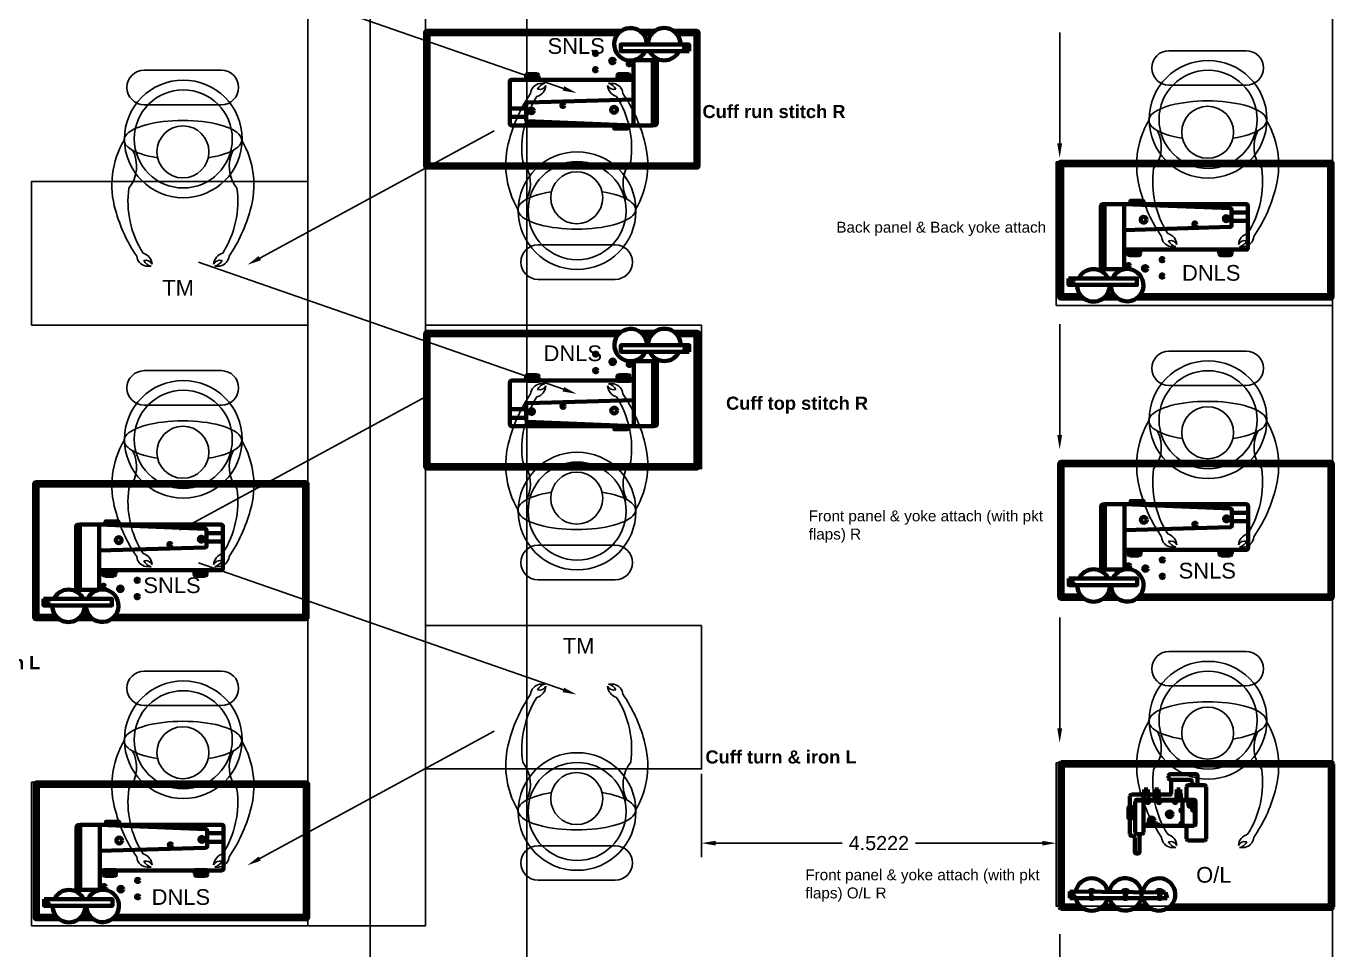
# Model space of a CAD drawing. Header units: feet. Extents: x 200 to 992, y 45 to 257.
# Drawn here: x 361.43 to 378.14, y 189.39 to 201.16 of the extents above; entities that cross this region are included whole.
import ezdxf

# ---------------------------------------------------------------- set-up
doc = ezdxf.new("R2010")
doc.units = ezdxf.units.FT
doc.header["$MEASUREMENT"] = 0
for name, color, linetype in [('assembly operations', 80, 'Continuous'), ('beampillar', 80, 'Continuous'), ('machines', 21, 'Continuous'), ('ol mc', 190, 'Continuous'), ('prep side', 220, 'Continuous'), ('shank', 77, 'Continuous')]:
    doc.layers.add(name, color=color, linetype=linetype)
doc.styles.get("Standard").update_dxf_attribs({"font": 'arial.ttf'})
doc.dimstyles.get("Standard").update_dxf_attribs({"dimtxt": 0.18, "dimasz": 0.18, "dimexe": 0.18, "dimexo": 0.0625, "dimgap": 0.09, "dimtad": 0, "dimtih": 1, "dimtoh": 1, "dimdec": 4, "dimzin": 0, "dimdsep": 46, "dimtxsty": 'Standard', "dimcen": 0.09, "dimadec": 0, "dimazin": 0, "dimtfac": 1, "dimtdec": 4, "dimtofl": 0, "dimtmove": 0, "dimatfit": 3, "dimfxl": 1, "dimtolj": 1, "dimtzin": 0, "dimarcsym": 0})

# ---------------------------------------------------------------- blocks, each defined once
blk = doc.blocks.new('Arrow')
at = {"linetype": 'ByBlock', "lineweight": -2}
blk.add_lwpolyline([(19.992, 74.917), (15.339, 76.537)], dxfattribs=at)
blk.add_solid([(20.002, 74.945), (20.162, 74.858), (19.982, 74.889)])
blk = doc.blocks.new('arrow 2')
at = {"linetype": 'ByBlock', "lineweight": -2}
blk.add_lwpolyline([(16.121, 72.812), (19.11, 74.436)], dxfattribs=at)
blk.add_solid([(16.136, 72.785), (15.963, 72.726), (16.107, 72.838)])
blk = doc.blocks.new('snls block')
at = {"layer": 'machines', "linetype": 'ByBlock', "lineweight": 100}
for p, q in [((54.586, 84.152), (54.586, 84.133)), ((54.586, 84.152), (54.605, 84.152)), ((54.607, 84.133), (54.605, 84.152)), ((54.888, 84.077), (54.681, 84.077)), ((54.889, 83.97), (54.681, 83.97)), ((53.361, 83.553), (53.361, 83.605)), ((53.361, 83.605), (53.517, 83.605)), ((53.378, 83.57), (53.378, 83.605)), ((53.48, 83.549), (53.398, 83.549)), ((53.501, 83.605), (53.501, 83.57)), ((53.517, 83.605), (53.517, 83.553)), ((54.524, 83.553), (54.524, 83.605)), ((54.524, 83.605), (54.681, 83.605)), ((54.541, 83.57), (54.541, 83.605)), ((54.643, 83.549), (54.562, 83.549)), ((54.664, 83.605), (54.664, 83.57)), ((54.681, 83.605), (54.681, 83.553)), ((53.497, 83.533), (53.382, 83.533)), ((54.66, 83.533), (54.545, 83.533))]:
    blk.add_line(p, q, dxfattribs=at)
for points in [[(53.469, 82.981), (55.947, 82.981, 0.414214), (55.968, 83.002), (55.968, 84.703, 0.414214), (55.947, 84.724), (52.502, 84.724, 0.414214), (52.482, 84.703), (52.482, 83.002, 0.414214), (52.502, 82.981), (52.798, 82.981)], [(53.513, 83.023), (55.905, 83.023, 0.414214), (55.926, 83.043), (55.926, 84.662, 0.414214), (55.905, 84.683), (52.544, 84.683, 0.414214), (52.523, 84.662), (52.523, 83.043, 0.414214), (52.544, 83.023), (52.755, 83.023)]]:
    blk.add_lwpolyline(points, format="xyb", dxfattribs=at)
for points in [[(53.557, 84.185), (53.392, 84.185), (53.392, 84.225), (53.557, 84.225)], [(53.505, 84.185), (53.404, 84.185), (53.404, 84.222), (53.505, 84.222)], [(52.603, 83.237), (53.474, 83.237), (53.474, 83.154), (52.603, 83.154)], [(52.603, 83.237), (53.474, 83.237), (53.474, 83.154), (52.603, 83.154)]]:
    blk.add_lwpolyline(points, close=True, dxfattribs=at)
for points in [[(53.063, 83.355), (53.037, 83.355, -0.414214), (53.016, 83.375), (53.016, 84.161, -0.414214), (53.037, 84.182), (53.063, 84.182)], [(53.312, 84.185), (53.063, 84.185), (53.063, 83.355), (53.291, 83.355, 0.414214), (53.312, 83.375)], [(53.312, 84.185), (54.661, 84.131, -0.402601), (54.681, 84.11), (54.681, 83.914, -0.405445), (54.661, 83.893), (53.312, 83.853)], [(53.312, 84.185), (54.868, 84.185, -0.414214), (54.889, 84.164), (54.889, 83.624, -0.414214), (54.868, 83.604), (53.312, 83.604)]]:
    blk.add_lwpolyline(points, format="xyb", close=True, dxfattribs=at)
for points in [[(53.042, 82.981), (53.23, 82.981)], [(53.085, 83.023), (53.186, 83.023)]]:
    blk.add_lwpolyline(points, dxfattribs=at)
for centre, radius in [((53.56, 83.986), 0.0369), ((54.212, 83.931), 0.0196), ((54.613, 83.999), 0.0303), ((53.366, 83.399), 0.0206), ((53.58, 83.365), 0.0285), ((53.796, 83.476), 0.0206), ((52.644, 83.202), 0.0219), ((52.644, 83.202), 0.0219), ((53.796, 83.267), 0.0206)]:
    blk.add_circle(centre, radius, dxfattribs=at)
for centre, radius, start, end in [((53.382, 83.553), 0.0208, 180, 270), ((53.398, 83.57), 0.0208, 180, 270), ((53.48, 83.57), 0.0208, 270, 0), ((53.497, 83.553), 0.0208, 270, 0), ((54.545, 83.553), 0.0208, 180, 270), ((54.562, 83.57), 0.0208, 180, 270), ((54.643, 83.57), 0.0208, 270, 0), ((54.66, 83.553), 0.0208, 270, 0), ((52.92, 83.149), 0.207, 25.1747, 154.8253), ((53.35, 83.151), 0.207, 179.1324, 155.4718), ((52.92, 83.149), 0.207, 178.5457, 1.4543)]:
    blk.add_arc(centre, radius, start, end, dxfattribs=at)
blk = doc.blocks.new('*D20')
at = {"color": 0, "linetype": 'ByBlock', "lineweight": -2, "transparency": 16777216}
for p, q in [((-152.547, 49.683), (-152.547, 48.62)), ((-148.024, 49.763), (-148.024, 48.62)), ((-152.367, 48.8), (-150.752, 48.8)), ((-148.204, 48.8), (-149.819, 48.8))]:
    blk.add_line(p, q, dxfattribs=at)
at = {"color": 0, "linetype": 'ByBlock', "transparency": 16777216}
for points in [[(-152.367, 48.83), (-152.367, 48.77), (-152.547, 48.8)], [(-148.204, 48.83), (-148.204, 48.77), (-148.024, 48.8)]]:
    blk.add_solid(points, dxfattribs=at)
at = {"layer": 'Defpoints', "color": 0, "linetype": 'ByBlock', "transparency": 16777216}
for p in [(-148.024, 49.826), (-152.547, 49.746), (-148.024, 48.8)]:
    blk.add_point(p, dxfattribs=at)
at = {"color": 0, "linetype": 'ByBlock', "transparency": 16777216, "insert": (-150.286, 48.8), "char_height": 0.18, "attachment_point": 5}
blk.add_mtext('\\A1;4.5222', dxfattribs=at)
blk = doc.blocks.new('sewing line')
blk.add_line((-157.5673, 47.74604), (-156.0673, 47.74604))
for points in [[(-143.00379, 2.03551), (-143.00379, 65.14488), (-144.50379, 65.14488), (-144.50379, 2.03551)], [(-156.0673, 47.74604), (-156.0673, 64.89612), (-157.5673, 64.89612), (-157.5673, 47.74604)], [(-146.58825, 58.90349), (-145.60395, 58.90349)], [(-159.65176, 58.65406), (-158.66746, 58.65406)], [(-145.60395, 58.46416), (-146.58825, 58.46416)], [(-158.66746, 58.21473), (-159.65176, 58.21473)], [(-153.64682, 56.42736), (-154.63112, 56.42736)], [(-154.63112, 55.98803), (-153.64682, 55.98803)], [(-146.58825, 55.07349), (-145.60395, 55.07349)], [(-159.65176, 54.82406), (-158.66746, 54.82406)], [(-145.60395, 54.63416), (-146.58825, 54.63416)], [(-158.66746, 54.38473), (-159.65176, 54.38473)], [(-153.64682, 52.59736), (-154.63112, 52.59736)], [(-154.63112, 52.15803), (-153.64682, 52.15803)], [(-146.58825, 51.24349), (-145.60395, 51.24349)], [(-159.65176, 50.99406), (-158.66746, 50.99406)], [(-145.60395, 50.80416), (-146.58825, 50.80416)], [(-158.66746, 50.55473), (-159.65176, 50.55473)], [(-153.64682, 48.76736), (-154.63112, 48.76736)], [(-154.63112, 48.32803), (-153.64682, 48.32803)]]:
    blk.add_lwpolyline(points)
at = {"linetype": 'ByBlock', "lineweight": -2}
for points in [[(-147.98115, 57.72027), (-147.98115, 59.13373)], [(-147.98115, 54.00453), (-147.98115, 55.41799)], [(-147.98115, 50.26314), (-147.98115, 51.6766)], [(-147.98115, 46.22446), (-147.98115, 47.63792)]]:
    blk.add_lwpolyline(points, dxfattribs=at)
for points in [[(-144.50379, 55.65548), (-148.02443, 55.65548), (-148.02443, 57.48555), (-144.50379, 57.48555)], [(-157.5673, 55.40604), (-161.08794, 55.40604), (-161.08794, 57.23612), (-157.5673, 57.23612)], [(-152.54667, 55.40604), (-156.0673, 55.40604), (-156.0673, 53.57597), (-152.54667, 53.57597)], [(-152.54667, 51.57604), (-156.0673, 51.57604), (-156.0673, 49.74597), (-152.54667, 49.74597)], [(-144.50379, 47.99548), (-148.02443, 47.99548), (-148.02443, 49.82555), (-144.50379, 49.82555)], [(-157.5673, 47.74604), (-161.08794, 47.74604), (-161.08794, 49.57612), (-157.5673, 49.57612)]]:
    blk.add_lwpolyline(points, close=True)
for centre, radius in [((-146.08995, 58.02791), 0.75), ((-146.08995, 58.02791), 0.625), ((-159.15346, 57.77847), 0.75), ((-159.15346, 57.77847), 0.625), ((-146.09483, 57.86272), 0.3314), ((-159.15834, 57.61329), 0.3314), ((-154.13282, 56.86361), 0.75), ((-154.13282, 56.86361), 0.625), ((-154.1377, 57.0288), 0.3314), ((-146.08995, 54.19791), 0.75), ((-146.08995, 54.19791), 0.625), ((-159.15346, 53.94847), 0.75), ((-159.15346, 53.94847), 0.625), ((-146.09483, 54.03272), 0.3314), ((-159.15834, 53.78329), 0.3314), ((-154.13282, 53.03361), 0.75), ((-154.13282, 53.03361), 0.625), ((-154.1377, 53.1988), 0.3314), ((-146.08995, 50.36791), 0.75), ((-146.08995, 50.36791), 0.625), ((-159.15346, 50.11847), 0.75), ((-159.15346, 50.11847), 0.625), ((-146.09483, 50.20272), 0.3314), ((-159.15834, 49.95329), 0.3314), ((-154.13282, 49.20361), 0.75), ((-154.13282, 49.20361), 0.625), ((-154.1377, 49.3688), 0.3314)]:
    blk.add_circle(centre, radius)
for centre, radius, start, end in [((-146.58825, 58.68383), 0.21966, 90, 270), ((-145.60395, 58.68383), 0.21966, 270, 90), ((-159.65176, 58.43439), 0.21966, 90, 270), ((-158.66746, 58.43439), 0.21966, 270, 90), ((-154.5856, 58.3467), 0.14081, 100.122504, 175.609876), ((-154.50654, 58.34566), 0.1464, 104.680297, 152.481191), ((-154.5559, 57.76855), 0.71883, 89.022524, 94.34402), ((-153.7195, 57.76855), 0.71883, 85.65598, 90.977476), ((-153.76887, 58.34566), 0.1464, 27.518809, 75.319703), ((-153.6898, 58.3467), 0.14081, 4.390124, 79.877496), ((-153.13609, 57.2674), 1.92771, 145.564527, 164.848863), ((-153.60663, 57.65915), 1.23125, 147.594752, 187.866058), ((-154.68995, 58.4735), 0.16061, 285.828882, 355.212594), ((-154.61033, 58.49857), 0.08916, 253.018909, 334.439991), ((-153.66507, 58.49857), 0.08916, 205.560009, 286.981091), ((-153.58545, 58.4735), 0.16061, 184.787406, 254.171118), ((-154.66878, 57.65915), 1.23125, 352.133942, 32.405248), ((-155.13931, 57.2674), 1.92771, 15.151137, 34.435473), ((-145.87132, 57.44091), 1.12909, 149.566063, 196.497517), ((-146.31834, 57.44091), 1.12909, 343.502483, 30.433937), ((-147.12616, 57.67834), 0.44097, 321.008421, 27.632528), ((-145.0635, 57.67834), 0.44097, 152.367472, 218.991579), ((-158.93482, 57.19148), 1.12909, 149.566063, 196.497517), ((-159.38185, 57.19148), 1.12909, 343.502483, 30.433937), ((-153.91419, 57.45061), 1.12909, 163.502483, 210.433937), ((-154.36122, 57.45061), 1.12909, 329.566063, 16.497517), ((-160.18967, 57.4289), 0.44097, 321.008421, 27.632528), ((-158.12701, 57.4289), 0.44097, 152.367472, 218.991579), ((-155.16903, 57.21318), 0.44097, 332.367472, 38.991579), ((-153.10637, 57.21318), 0.44097, 141.008421, 207.632528), ((-145.56376, 57.23237), 1.23125, 172.133942, 212.405248), ((-146.6259, 57.23237), 1.23125, 327.594752, 7.866058), ((-158.62726, 56.98293), 1.23125, 172.133942, 212.405248), ((-159.68941, 56.98293), 1.23125, 327.594752, 7.866058), ((-145.09322, 57.62412), 1.92771, 195.151137, 214.435473), ((-147.09644, 57.62412), 1.92771, 325.564527, 344.848863), ((-158.15673, 57.37468), 1.92771, 195.151137, 214.435473), ((-160.15995, 57.37468), 1.92771, 325.564527, 344.848863), ((-146.54273, 56.54482), 0.14081, 184.390124, 259.877496), ((-146.64708, 56.41802), 0.16061, 4.787406, 74.171118), ((-146.56746, 56.39295), 0.08916, 25.560009, 106.981091), ((-146.46366, 56.54586), 0.1464, 207.518809, 255.319703), ((-145.54258, 56.41802), 0.16061, 105.828882, 175.212594), ((-145.6222, 56.39295), 0.08916, 73.018909, 154.439991), ((-145.726, 56.54586), 0.1464, 284.680297, 332.481191), ((-145.64693, 56.54482), 0.14081, 280.122504, 355.609876), ((-159.71059, 56.16858), 0.16061, 4.787406, 74.171118), ((-158.60608, 56.16858), 0.16061, 105.828882, 175.212594), ((-154.63112, 56.20769), 0.21966, 90, 270), ((-153.64682, 56.20769), 0.21966, 270, 90), ((-146.51303, 57.12297), 0.71883, 265.65598, 270.977476), ((-145.67663, 57.12297), 0.71883, 269.022524, 274.34402), ((-159.60623, 56.29539), 0.14081, 184.390124, 259.877496), ((-159.63097, 56.14352), 0.08916, 25.560009, 106.981091), ((-159.52717, 56.29643), 0.1464, 207.518809, 255.319703), ((-159.57653, 56.87354), 0.71883, 265.65598, 270.977476), ((-158.68571, 56.14352), 0.08916, 73.018909, 154.439991), ((-158.7895, 56.29643), 0.1464, 284.680297, 332.481191), ((-158.74014, 56.87354), 0.71883, 269.022524, 274.34402), ((-158.71044, 56.29539), 0.14081, 280.122504, 355.609876), ((-146.58825, 54.85383), 0.21966, 90, 270), ((-145.60395, 54.85383), 0.21966, 270, 90), ((-159.65176, 54.60439), 0.21966, 90, 270), ((-158.66746, 54.60439), 0.21966, 270, 90), ((-154.5856, 54.5167), 0.14081, 100.122504, 175.609876), ((-154.50654, 54.51566), 0.1464, 104.680297, 152.481191), ((-154.5559, 53.93855), 0.71883, 89.022524, 94.34402), ((-153.7195, 53.93855), 0.71883, 85.65598, 90.977476), ((-153.76887, 54.51566), 0.1464, 27.518809, 75.319703), ((-153.6898, 54.5167), 0.14081, 4.390124, 79.877496), ((-153.13609, 53.4374), 1.92771, 145.564527, 164.848863), ((-153.60663, 53.82915), 1.23125, 147.594752, 187.866058), ((-154.68995, 54.6435), 0.16061, 285.828882, 355.212594), ((-154.61033, 54.66857), 0.08916, 253.018909, 334.439991), ((-153.66507, 54.66857), 0.08916, 205.560009, 286.981091), ((-153.58545, 54.6435), 0.16061, 184.787406, 254.171118), ((-154.66878, 53.82915), 1.23125, 352.133942, 32.405248), ((-155.13931, 53.4374), 1.92771, 15.151137, 34.435473), ((-145.87132, 53.61091), 1.12909, 149.566063, 196.497517), ((-146.31834, 53.61091), 1.12909, 343.502483, 30.433937), ((-147.12616, 53.84834), 0.44097, 321.008421, 27.632528), ((-145.0635, 53.84834), 0.44097, 152.367472, 218.991579), ((-158.93482, 53.36148), 1.12909, 149.566063, 196.497517), ((-160.18967, 53.5989), 0.44097, 321.008421, 27.632528), ((-158.12701, 53.5989), 0.44097, 152.367472, 218.991579), ((-159.38185, 53.36148), 1.12909, 343.502483, 30.433937), ((-153.91419, 53.62061), 1.12909, 163.502483, 210.433937), ((-154.36122, 53.62061), 1.12909, 329.566063, 16.497517), ((-155.16903, 53.38318), 0.44097, 332.367472, 38.991579), ((-153.10637, 53.38318), 0.44097, 141.008421, 207.632528), ((-145.56376, 53.40237), 1.23125, 172.133942, 212.405248), ((-146.6259, 53.40237), 1.23125, 327.594752, 7.866058), ((-158.62726, 53.15293), 1.23125, 172.133942, 212.405248), ((-159.68941, 53.15293), 1.23125, 327.594752, 7.866058), ((-145.09322, 53.79412), 1.92771, 195.151137, 214.435473), ((-147.09644, 53.79412), 1.92771, 325.564527, 344.848863), ((-158.15673, 53.54468), 1.92771, 195.151137, 214.435473), ((-160.15995, 53.54468), 1.92771, 325.564527, 344.848863), ((-146.54273, 52.71482), 0.14081, 184.390124, 259.877496), ((-146.64708, 52.58802), 0.16061, 4.787406, 74.171118), ((-146.56746, 52.56295), 0.08916, 25.560009, 106.981091), ((-146.46366, 52.71586), 0.1464, 207.518809, 255.319703), ((-145.54258, 52.58802), 0.16061, 105.828882, 175.212594), ((-145.6222, 52.56295), 0.08916, 73.018909, 154.439991), ((-145.726, 52.71586), 0.1464, 284.680297, 332.481191), ((-145.64693, 52.71482), 0.14081, 280.122504, 355.609876), ((-159.71059, 52.33858), 0.16061, 4.787406, 74.171118), ((-158.60608, 52.33858), 0.16061, 105.828882, 175.212594), ((-154.63112, 52.37769), 0.21966, 90, 270), ((-153.64682, 52.37769), 0.21966, 270, 90), ((-146.51303, 53.29297), 0.71883, 265.65598, 270.977476), ((-145.67663, 53.29297), 0.71883, 269.022524, 274.34402), ((-159.60623, 52.46539), 0.14081, 184.390124, 259.877496), ((-159.63097, 52.31352), 0.08916, 25.560009, 106.981091), ((-159.52717, 52.46643), 0.1464, 207.518809, 255.319703), ((-159.57653, 53.04354), 0.71883, 265.65598, 270.977476), ((-158.68571, 52.31352), 0.08916, 73.018909, 154.439991), ((-158.7895, 52.46643), 0.1464, 284.680297, 332.481191), ((-158.74014, 53.04354), 0.71883, 269.022524, 274.34402), ((-158.71044, 52.46539), 0.14081, 280.122504, 355.609876), ((-146.58825, 51.02383), 0.21966, 90, 270), ((-145.60395, 51.02383), 0.21966, 270, 90), ((-159.65176, 50.77439), 0.21966, 90, 270), ((-158.66746, 50.77439), 0.21966, 270, 90), ((-154.5856, 50.6867), 0.14081, 100.122504, 175.609876), ((-154.68995, 50.8135), 0.16061, 285.828882, 355.212594), ((-154.50654, 50.68566), 0.1464, 104.680297, 152.481191), ((-154.61033, 50.83857), 0.08916, 253.018909, 334.439991), ((-154.5559, 50.10855), 0.71883, 89.022524, 94.34402), ((-153.66507, 50.83857), 0.08916, 205.560009, 286.981091), ((-153.58545, 50.8135), 0.16061, 184.787406, 254.171118), ((-153.7195, 50.10855), 0.71883, 85.65598, 90.977476), ((-153.76887, 50.68566), 0.1464, 27.518809, 75.319703), ((-153.6898, 50.6867), 0.14081, 4.390124, 79.877496), ((-153.13609, 49.6074), 1.92771, 145.564527, 164.848863), ((-153.60663, 49.99915), 1.23125, 147.594752, 187.866058), ((-154.66878, 49.99915), 1.23125, 352.133942, 32.405248), ((-155.13931, 49.6074), 1.92771, 15.151137, 34.435473), ((-145.87132, 49.78091), 1.12909, 149.566063, 196.497517), ((-146.31834, 49.78091), 1.12909, 343.502483, 30.433937), ((-147.12616, 50.01834), 0.44097, 321.008421, 27.632528), ((-145.0635, 50.01834), 0.44097, 152.367472, 218.991579), ((-158.93482, 49.53148), 1.12909, 149.566063, 196.497517), ((-160.18967, 49.7689), 0.44097, 321.008421, 27.632528), ((-158.12701, 49.7689), 0.44097, 152.367472, 218.991579), ((-159.38185, 49.53148), 1.12909, 343.502483, 30.433937), ((-153.91419, 49.79061), 1.12909, 163.502483, 210.433937), ((-154.36122, 49.79061), 1.12909, 329.566063, 16.497517), ((-155.16903, 49.55318), 0.44097, 332.367472, 38.991579), ((-153.10637, 49.55318), 0.44097, 141.008421, 207.632528), ((-145.56376, 49.57237), 1.23125, 172.133942, 212.405248), ((-146.6259, 49.57237), 1.23125, 327.594752, 7.866058), ((-158.62726, 49.32293), 1.23125, 172.133942, 212.405248), ((-159.68941, 49.32293), 1.23125, 327.594752, 7.866058), ((-145.09322, 49.96412), 1.92771, 195.151137, 214.435473), ((-147.09644, 49.96412), 1.92771, 325.564527, 344.848863), ((-158.15673, 49.71468), 1.92771, 195.151137, 214.435473), ((-160.15995, 49.71468), 1.92771, 325.564527, 344.848863), ((-146.54273, 48.88482), 0.14081, 184.390124, 259.877496), ((-146.64708, 48.75802), 0.16061, 4.787406, 74.171118), ((-146.56746, 48.73295), 0.08916, 25.560009, 106.981091), ((-146.46366, 48.88586), 0.1464, 207.518809, 255.319703), ((-145.54258, 48.75802), 0.16061, 105.828882, 175.212594), ((-145.6222, 48.73295), 0.08916, 73.018909, 154.439991), ((-145.726, 48.88586), 0.1464, 284.680297, 332.481191), ((-145.64693, 48.88482), 0.14081, 280.122504, 355.609876), ((-159.60623, 48.63539), 0.14081, 184.390124, 259.877496), ((-159.71059, 48.50858), 0.16061, 4.787406, 74.171118), ((-158.60608, 48.50858), 0.16061, 105.828882, 175.212594), ((-158.71044, 48.63539), 0.14081, 280.122504, 355.609876), ((-154.63112, 48.54769), 0.21966, 90, 270), ((-153.64682, 48.54769), 0.21966, 270, 90), ((-146.51303, 49.46297), 0.71883, 265.65598, 270.977476), ((-145.67663, 49.46297), 0.71883, 269.022524, 274.34402), ((-159.63097, 48.48352), 0.08916, 25.560009, 106.981091), ((-159.52717, 48.63643), 0.1464, 207.518809, 255.319703), ((-159.57653, 49.21354), 0.71883, 265.65598, 270.977476), ((-158.68571, 48.48352), 0.08916, 73.018909, 154.439991), ((-158.7895, 48.63643), 0.1464, 284.680297, 332.481191), ((-158.74014, 49.21354), 0.71883, 269.022524, 274.34402)]:
    blk.add_arc(centre, radius, start, end)
for centre in [(-146.09483, 58.01285), (-159.15834, 57.76341), (-146.09483, 54.18285), (-159.15834, 53.93341), (-146.09483, 50.35285), (-159.15834, 50.10341)]:
    blk.add_ellipse(centre, major_axis=(-0.75, 0), ratio=0.33333333, start_param=2.01554376, end_param=7.4092342)
at = {"extrusion": (0, 0, -1)}
for centre in [(-154.1377, 56.87867), (-154.1377, 53.04867), (-154.1377, 49.21867)]:
    blk.add_ellipse(centre, major_axis=(-0.75, 0), ratio=0.33333333, start_param=2.01554376, end_param=7.4092342, dxfattribs=at)
at = {"linetype": 'ByBlock'}
for points in [[(-147.95032, 57.72027), (-147.98115, 57.53527), (-148.01198, 57.72027)], [(-147.95032, 54.00453), (-147.98115, 53.81953), (-148.01198, 54.00453)], [(-147.95032, 50.26314), (-147.98115, 50.07814), (-148.01198, 50.26314)]]:
    blk.add_solid(points, dxfattribs=at)
at = {"layer": 'ol mc', "linetype": 'ByBlock', "lineweight": 100}
for p, q in [((-147.98286, 49.81114), (-147.98286, 49.04854)), ((-144.51761, 49.83189), (-147.96211, 49.83189)), ((-144.55911, 49.79039), (-147.92061, 49.79039)), ((-144.49686, 47.98514), (-144.49686, 49.81114)), ((-147.94136, 49.76964), (-147.94136, 49.09107)), ((-146.59338, 49.62853), (-146.59338, 49.65927)), ((-146.57263, 49.68002), (-146.5085, 49.68002)), ((-146.5085, 49.68002), (-146.24353, 49.68002)), ((-146.22278, 49.65927), (-146.22278, 49.54037)), ((-144.53836, 48.02664), (-144.53836, 49.76964)), ((-146.90222, 49.43349), (-146.90222, 49.48363)), ((-146.90222, 49.48363), (-146.85832, 49.48363)), ((-146.89318, 49.43348), (-146.89318, 49.48363)), ((-146.88447, 49.43348), (-146.88447, 49.48363)), ((-146.87575, 49.43348), (-146.87575, 49.48363)), ((-146.86655, 49.43348), (-146.86655, 49.48363)), ((-146.85832, 49.48363), (-146.85832, 49.43349)), ((-146.76667, 49.43349), (-146.76667, 49.48363)), ((-146.76667, 49.48363), (-146.72277, 49.48363)), ((-146.75834, 49.43348), (-146.75834, 49.48363)), ((-146.75057, 49.43348), (-146.75057, 49.48363)), ((-146.74399, 49.43348), (-146.74399, 49.48363)), ((-146.73712, 49.43348), (-146.73712, 49.48363)), ((-146.72994, 49.43348), (-146.72994, 49.48363)), ((-146.72277, 49.48363), (-146.72277, 49.43349)), ((-146.31478, 49.60778), (-146.57263, 49.60778)), ((-146.55992, 49.44073), (-146.55992, 49.60778)), ((-146.48797, 49.43349), (-146.48797, 49.48363)), ((-146.48797, 49.48363), (-146.44407, 49.48363)), ((-146.48241, 49.43348), (-146.48241, 49.48363)), ((-146.47523, 49.43348), (-146.47523, 49.48363)), ((-146.46716, 49.43348), (-146.46716, 49.48363)), ((-146.45909, 49.43348), (-146.45909, 49.48363)), ((-146.45132, 49.43348), (-146.45132, 49.48363)), ((-146.44407, 49.48363), (-146.44407, 49.43349)), ((-146.36403, 49.51962), (-146.36403, 49.35362)), ((-146.13578, 49.54037), (-146.34328, 49.54037)), ((-146.303, 49.54037), (-146.34328, 49.54037)), ((-146.29403, 49.54037), (-146.29403, 49.58703)), ((-146.11503, 48.85562), (-146.11503, 49.51962)), ((-147.08538, 49.25744), (-147.08538, 49.39923)), ((-147.06463, 49.41998), (-146.97891, 49.41998)), ((-147.01779, 48.93708), (-147.01779, 49.33287)), ((-146.99704, 49.35362), (-146.91383, 49.35362)), ((-146.99704, 49.34532), (-146.91383, 49.34532)), ((-146.97891, 49.41998), (-146.94952, 49.41998)), ((-146.94952, 49.41998), (-146.90859, 49.41998)), ((-146.27058, 49.35362), (-146.91383, 49.35362)), ((-146.91383, 49.35362), (-146.91383, 49.02162)), ((-146.91383, 49.35362), (-146.91383, 48.93708)), ((-146.25813, 49.34532), (-146.91383, 49.34532)), ((-146.90859, 49.35362), (-146.90859, 49.43348)), ((-146.85075, 49.43348), (-146.90859, 49.43348)), ((-146.85075, 49.42518), (-146.90859, 49.42518)), ((-146.85075, 49.35362), (-146.90859, 49.35362)), ((-146.85832, 49.43349), (-146.90222, 49.43349)), ((-146.85075, 49.43348), (-146.85075, 49.35362)), ((-146.85075, 49.41998), (-146.79805, 49.41998)), ((-146.85075, 49.41998), (-146.77363, 49.41998)), ((-146.77363, 49.41998), (-146.85075, 49.41998)), ((-146.77363, 49.35362), (-146.77363, 49.43348)), ((-146.7158, 49.43348), (-146.77363, 49.43348)), ((-146.7158, 49.42518), (-146.77363, 49.42518)), ((-146.7158, 49.35362), (-146.77363, 49.35362)), ((-146.72277, 49.43349), (-146.76667, 49.43349)), ((-146.7158, 49.43348), (-146.7158, 49.35362)), ((-146.7158, 49.41998), (-146.62904, 49.41998)), ((-146.36403, 49.35362), (-146.68375, 49.35362)), ((-146.62904, 49.41998), (-146.57121, 49.41998)), ((-146.57121, 49.41998), (-146.56822, 49.41998)), ((-146.55992, 49.44073), (-146.55992, 49.42828)), ((-146.49409, 49.35362), (-146.49409, 49.43348)), ((-146.43626, 49.43348), (-146.49409, 49.43348)), ((-146.43626, 49.42518), (-146.49409, 49.42518)), ((-146.43626, 49.35362), (-146.49409, 49.35362)), ((-146.44407, 49.43349), (-146.48797, 49.43349)), ((-146.43626, 49.43348), (-146.43626, 49.35362)), ((-146.43626, 49.35362), (-146.43626, 49.35467)), ((-146.43626, 49.35467), (-146.43626, 49.35467)), ((-146.43626, 49.35467), (-146.43626, 49.35362)), ((-146.43626, 49.35362), (-146.43626, 49.35362)), ((-146.41583, 49.02162), (-146.41583, 49.35362)), ((-146.25813, 49.02577), (-146.25813, 49.34947)), ((-146.24983, 49.04237), (-146.24983, 49.33287)), ((-147.10454, 49.12609), (-147.10454, 49.24914)), ((-147.09624, 49.25744), (-147.01779, 49.25744)), ((-147.05242, 49.2517), (-147.06902, 49.2517)), ((-147.05242, 49.24283), (-147.06902, 49.24283)), ((-147.05242, 49.23163), (-147.06902, 49.23163)), ((-147.05195, 49.22044), (-147.06855, 49.22044)), ((-147.05195, 49.20971), (-147.06855, 49.20971)), ((-147.05195, 49.19944), (-147.06855, 49.19944)), ((-147.05195, 49.18778), (-147.06855, 49.18778)), ((-147.05195, 49.12712), (-147.06855, 49.12712)), ((-147.06819, 49.11779), (-147.06819, 49.25744)), ((-147.05155, 49.17565), (-147.06815, 49.17565)), ((-147.05155, 49.16445), (-147.06815, 49.16445)), ((-147.05155, 49.15138), (-147.06815, 49.15138)), ((-147.05148, 49.13925), (-147.06808, 49.13925)), ((-147.05159, 49.11779), (-147.05159, 49.25744)), ((-147.01779, 49.25744), (-147.01779, 49.11779)), ((-146.44298, 49.21322), (-146.44298, 49.21946)), ((-146.43468, 49.22776), (-146.41583, 49.22776)), ((-146.41583, 49.20492), (-146.43468, 49.20492)), ((-146.41583, 49.22776), (-146.41583, 49.20492)), ((-147.98286, 48.37769), (-147.98286, 49.04854)), ((-147.94136, 49.09107), (-147.94136, 48.33383)), ((-147.01779, 49.11779), (-147.09624, 49.11779)), ((-147.08538, 48.91329), (-147.08538, 49.11779)), ((-147.05159, 49.11779), (-147.06819, 49.11779)), ((-146.91383, 49.02162), (-146.27058, 49.02162)), ((-146.90404, 49.02162), (-146.90404, 49.03616)), ((-146.8769, 49.02162), (-146.90404, 49.02162)), ((-146.89574, 49.04446), (-146.8852, 49.04446)), ((-146.8769, 49.03616), (-146.8769, 49.02162)), ((-146.75026, 49.02162), (-146.75026, 49.03616)), ((-146.72311, 49.02162), (-146.75026, 49.02162)), ((-146.74196, 49.04446), (-146.73141, 49.04446)), ((-146.72311, 49.03616), (-146.72311, 49.02162)), ((-146.44298, 49.04335), (-146.44298, 49.04959)), ((-146.43468, 49.05789), (-146.41583, 49.05789)), ((-146.41583, 49.03505), (-146.43468, 49.03505)), ((-146.41583, 49.05789), (-146.41583, 49.03505)), ((-146.36403, 49.02162), (-146.36403, 48.85562)), ((-147.04515, 48.89254), (-147.06463, 48.89254)), ((-147.0244, 48.68803), (-147.0244, 48.87179)), ((-146.93458, 48.91633), (-146.99704, 48.91633)), ((-146.96341, 48.91633), (-146.96341, 48.68803)), ((-146.34328, 48.83487), (-146.13578, 48.83487)), ((-146.98416, 48.66728), (-147.00365, 48.66728)), ((-147.98286, 48.37769), (-147.98286, 47.98514)), ((-147.94136, 48.33383), (-147.94136, 48.02664)), ((-147.85288, 48.18293), (-146.63116, 48.1726)), ((-147.85288, 48.09993), (-147.85288, 48.18293)), ((-146.63116, 48.1726), (-146.61258, 48.09669)), ((-147.96211, 47.96439), (-147.67606, 47.96439)), ((-147.92061, 48.00589), (-147.72753, 48.00589)), ((-146.61258, 48.09669), (-147.85288, 48.09993)), ((-147.47035, 47.96439), (-147.24272, 47.96439)), ((-147.41888, 48.00589), (-147.29607, 48.00589)), ((-147.04464, 47.96439), (-146.81646, 47.96439)), ((-146.99129, 48.00589), (-146.86912, 48.00589)), ((-146.61562, 47.96439), (-144.51761, 47.96439)), ((-146.56296, 48.00589), (-144.55911, 48.00589))]:
    blk.add_line(p, q, dxfattribs=at)
for centre, radius in [((-146.85773, 49.32483), 0.01428), ((-146.71629, 49.32483), 0.01428), ((-146.50912, 49.32483), 0.01428), ((-146.31624, 49.28915), 0.02712), ((-146.80915, 49.09072), 0.03569), ((-146.57913, 49.16781), 0.03569), ((-146.57913, 49.16781), 0.01428), ((-146.2791, 49.22919), 0.01572), ((-146.80915, 49.09072), 0.01428), ((-147.81176, 48.14788), 0.02189), ((-147.57321, 48.14597), 0.01059), ((-147.14275, 48.14597), 0.01059), ((-146.70545, 48.14597), 0.01059)]:
    blk.add_circle(centre, radius, dxfattribs=at)
for centre, radius, start, end in [((-147.96211, 49.81114), 0.02075, 90, 180), ((-147.92061, 49.76964), 0.02075, 90, 180), ((-144.55911, 49.76964), 0.02075, 0, 90), ((-144.51761, 49.81114), 0.02075, 0, 90), ((-146.57263, 49.65927), 0.02075, 90, 180), ((-146.57263, 49.62853), 0.02075, 180, 270), ((-146.24353, 49.65927), 0.02075, 0, 90), ((-146.34328, 49.51962), 0.02075, 90, 180), ((-146.31478, 49.58703), 0.02075, 0, 90), ((-146.13578, 49.51962), 0.02075, 0, 90), ((-147.06463, 49.39923), 0.02075, 90, 180), ((-146.99704, 49.33287), 0.02075, 90, 180), ((-146.99704, 49.34947), 0.00415, 90, 270), ((-146.56822, 49.42828), 0.0083, 270, 0), ((-146.27058, 49.33287), 0.02075, 0, 90), ((-147.09624, 49.24914), 0.0083, 90, 180), ((-147.09624, 49.12609), 0.0083, 180, 270), ((-146.43468, 49.21946), 0.0083, 90, 180), ((-146.43468, 49.21322), 0.0083, 180, 270), ((-146.89574, 49.03616), 0.0083, 90, 180), ((-146.8852, 49.03616), 0.0083, 360, 90), ((-146.74196, 49.03616), 0.0083, 90, 180), ((-146.73141, 49.03616), 0.0083, 360, 90), ((-146.43468, 49.04959), 0.0083, 90, 180), ((-146.43468, 49.04335), 0.0083, 180, 270), ((-146.27058, 49.04237), 0.02075, 270, 0), ((-147.06463, 48.91329), 0.02075, 180, 270), ((-147.04515, 48.87179), 0.02075, 0, 90), ((-146.99704, 48.93708), 0.02075, 180, 270), ((-146.93458, 48.93708), 0.02075, 270, 0), ((-146.34328, 48.85562), 0.02075, 180, 270), ((-146.13578, 48.85562), 0.02075, 270, 0), ((-147.00365, 48.68803), 0.02075, 180, 270), ((-146.98416, 48.68803), 0.02075, 270, 0), ((-147.57321, 48.1446), 0.2075, 10.644339, 169.355661), ((-147.14368, 48.14672), 0.2075, 193.033836, 169.951975), ((-146.71604, 48.14597), 0.2075, 193.512598, 171.941839), ((-147.57321, 48.1446), 0.05577, 39.673494, 139.358275), ((-147.14275, 48.14597), 0.05577, 33.232928, 145.798841), ((-146.70545, 48.14597), 0.05577, 28.779902, 150.251867), ((-147.96211, 47.98514), 0.02075, 180, 270), ((-147.92061, 48.02664), 0.02075, 180, 270), ((-147.57321, 48.1446), 0.2075, 192.432427, 347.567573), ((-147.57321, 48.1446), 0.05577, 234.353893, 305.346954), ((-147.14275, 48.14597), 0.05577, 239.041902, 300.658945), ((-146.70545, 48.14597), 0.05577, 241.415125, 298.285722), ((-144.55911, 48.02664), 0.02075, 270, 0), ((-144.51761, 47.98514), 0.02075, 270, 0)]:
    blk.add_arc(centre, radius, start, end, dxfattribs=at)
for name, p in [('Arrow', (-174.29967, -16.49478)), ('arrow 2', (-174.29967, -16.55326)), ('snls block', (-200.47093, -27.23737)), ('Arrow', (-174.29967, -20.33042)), ('arrow 2', (-175.17708, -19.94529)), ('snls block', (-200.46807, -31.06444)), ('snls block', (-213.53637, -31.32344)), ('Arrow', (-174.29967, -24.16381)), ('arrow 2', (-174.29967, -24.20826)), ('snls block', (-213.52987, -35.15147))]:
    blk.add_blockref(name, p)
at = {"rotation": 180}
for p in [(-100.10271, 142.13599), (-100.1, 138.30119)]:
    blk.add_blockref('snls block', p, dxfattribs=at)
at = {"char_height": 0.2, "attachment_point": 1}
for s, width, insert in [('SNLS', 0.9053555, (-154.50947, 59.06307)), ('DNLS', 0.6548569, (-146.42205, 56.17068)), ('TM', 0.8194177, (-159.42111, 55.98115)), ('DNLS', 0.6548569, (-154.56052, 55.14566)), ('SNLS', 0.9053555, (-146.46485, 52.37414)), ('SNLS', 0.9053555, (-159.66207, 52.18835)), ('TM', 0.8194177, (-154.31599, 51.41573)), ('O/L', 0.6997084, (-146.24107, 48.49636)), ('DNLS', 0.6548569, (-159.55651, 48.21333))]:
    blk.add_mtext_dynamic_manual_height_columns(s, width=width, gutter_width=1, heights=[0], dxfattribs=dict(at, insert=insert))
at = {"layer": 'assembly operations', "linetype": 'ByBlock', "char_height": 0.1388878, "attachment_point": 1}
for s, insert, width in [('Back panel & Back yoke attach', (-150.82844, 56.72215), 2.779764), ('Front panel & yoke attach (with pkt\\Pflaps) R', (-151.18107, 53.04151), 3.1184806), ('Front panel & yoke attach (with pkt\\Pflaps) O/L R', (-151.22341, 48.46586), 3.1184806)]:
    blk.add_mtext(s, dxfattribs=dict(at, insert=insert, width=width))
at = {"layer": 'prep side', "linetype": 'ByBlock', "char_height": 0.2, "attachment_point": 1}
for s, insert in [('{\\fArial|b1|i0|c0|p34;\\H0.83333x;Cuff run stitch R}', (-152.53493, 58.21085)), ('{\\fArial|b1|i0|c0|p34;\\H0.83333x;Cuff top stitch R}', (-152.23431, 54.49274)), ('{\\fArial|b1|i0|c0|p34;\\H0.83333x;Cuff run stitch L}', (-162.77279, 51.18409)), ('{\\fArial|b1|i0|c0|p34;\\H0.83333x;Cuff turn & iron L}', (-152.49735, 49.98226))]:
    blk.add_mtext_dynamic_manual_height_columns(s, width=2.9744346, gutter_width=1, heights=[0], dxfattribs=dict(at, insert=insert))
at = {"linetype": 'ByBlock'}
dim = blk.add_linear_dim(base=(-148.02443, 48.79998), p1=(-152.54667, 49.74597), p2=(-148.02443, 49.82555), dimstyle='Standard', dxfattribs=at)
dim.commit()
dim.dimension.update_dxf_attribs({"geometry": '*D20', "text_midpoint": (-150.28555, 48.79998)})

msp = doc.modelspace()

# ---------------------------------------------------------------- linework, layer by layer
at = {"layer": 'beampillar', "linetype": 'ByBlock'}
for p, q in [((365.8173, 89.8907), (365.8173, 254.41766)), ((367.8173, 89.8907), (367.8173, 254.41766))]:
    msp.add_line(p, q, dxfattribs=at)

# ---------------------------------------------------------------- block references
at = {"layer": 'shank', "linetype": 'ByBlock'}
msp.add_blockref('sewing line', (522.59044, 141.94667), dxfattribs=at)

doc.saveas('drawing.dxf')
